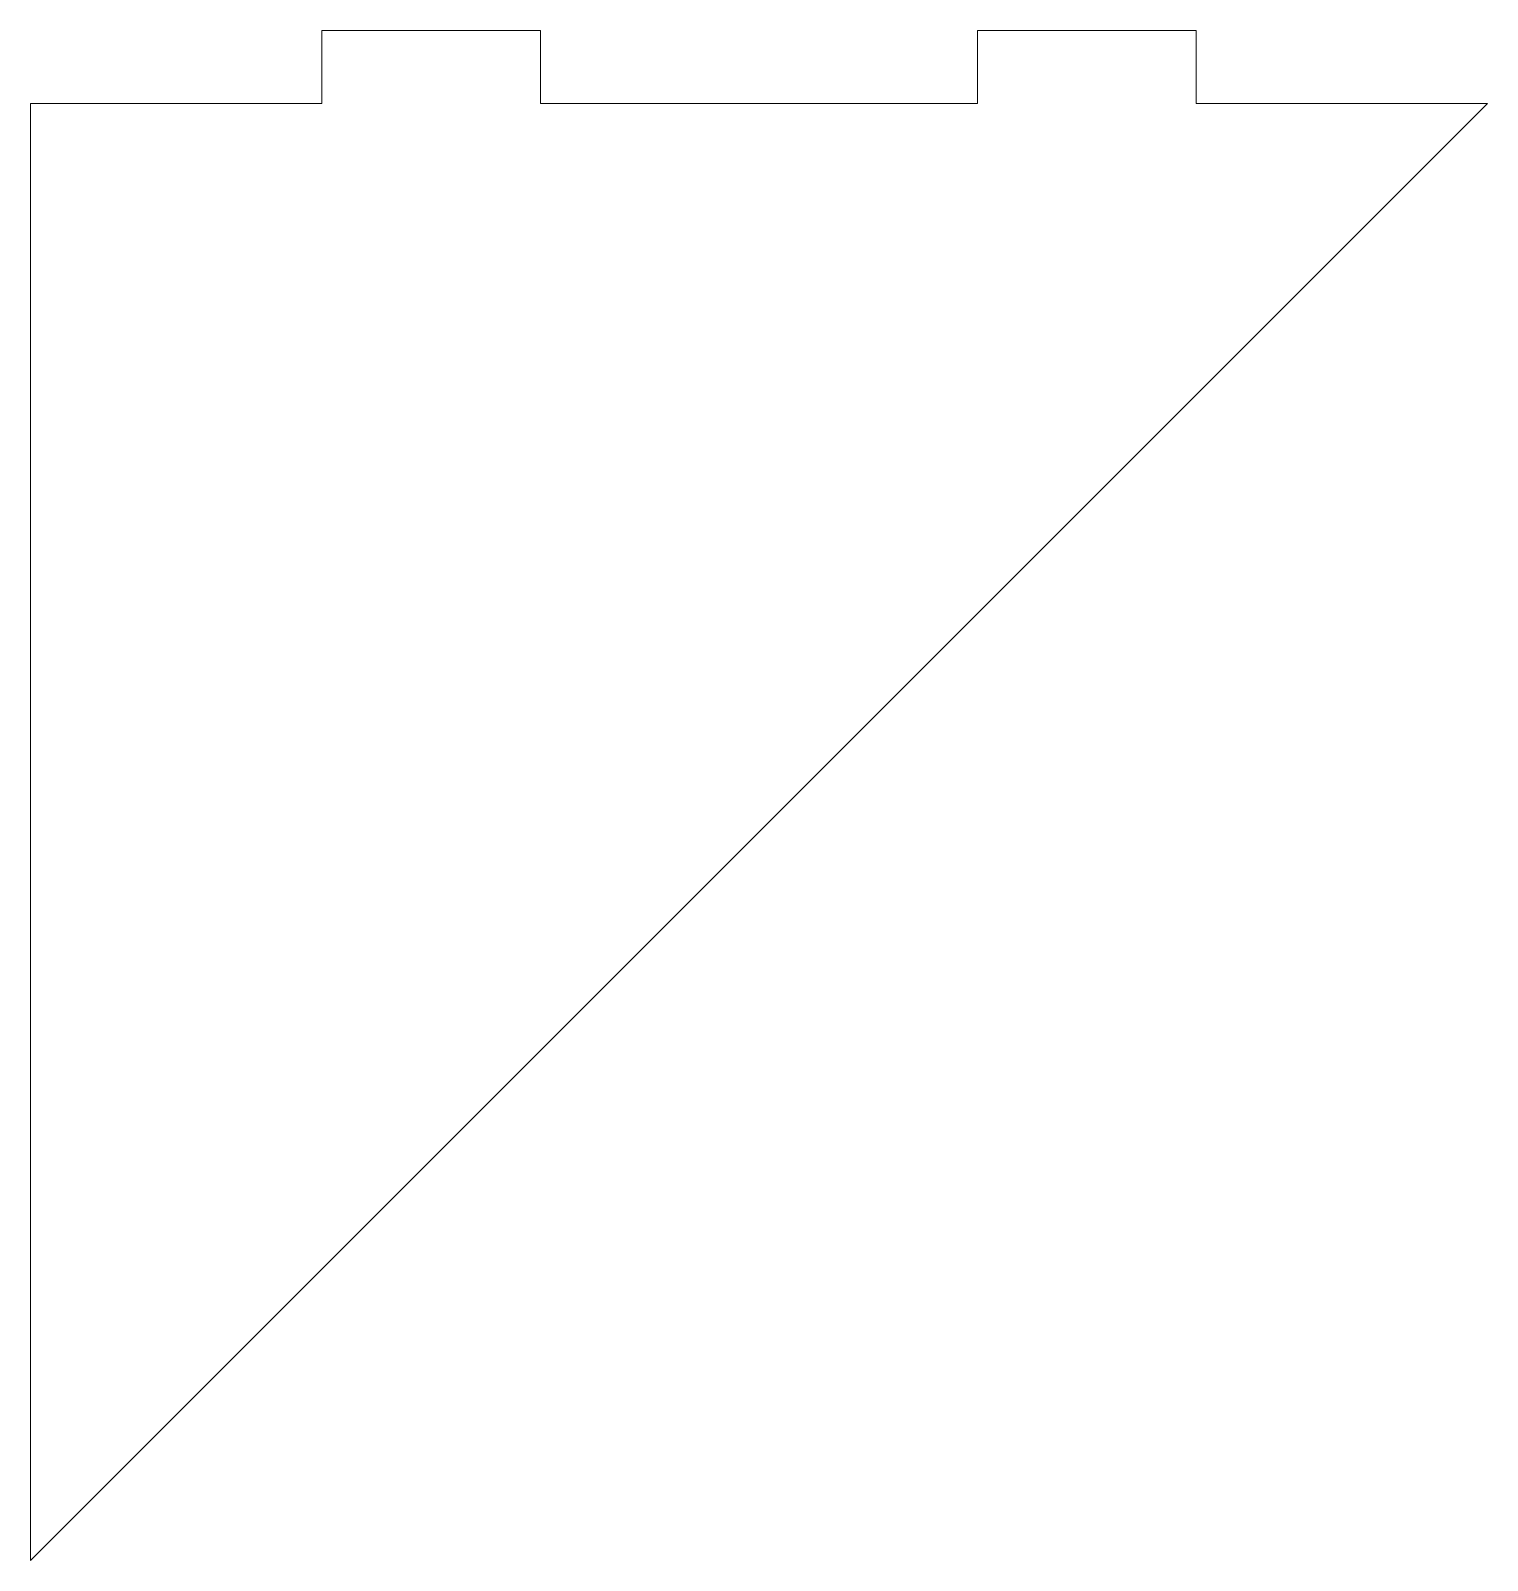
# Model space of a CAD drawing. Header units: millimetres. Extents: x 0 to 100, y -100 to 5.
import ezdxf

# ---------------------------------------------------------------- set-up
doc = ezdxf.new("R2010")
doc.units = ezdxf.units.MM

msp = doc.modelspace()

# ---------------------------------------------------------------- linework, layer by layer
at = {"color": 7, "linetype": 'Continuous', "lineweight": 15}
for p, q in [((20, 0), (20, 5)), ((20, 5), (35, 5)), ((35, 5), (35, 0)), ((65, 0), (65, 5)), ((65, 5), (80, 5)), ((80, 5), (80, 0)), ((100, 0), (0, -100)), ((0, -100), (0, 0)), ((0, 0), (20, 0)), ((35, 0), (65, 0)), ((80, 0), (100, 0))]:
    msp.add_line(p, q, dxfattribs=at)

doc.saveas('drawing.dxf')
